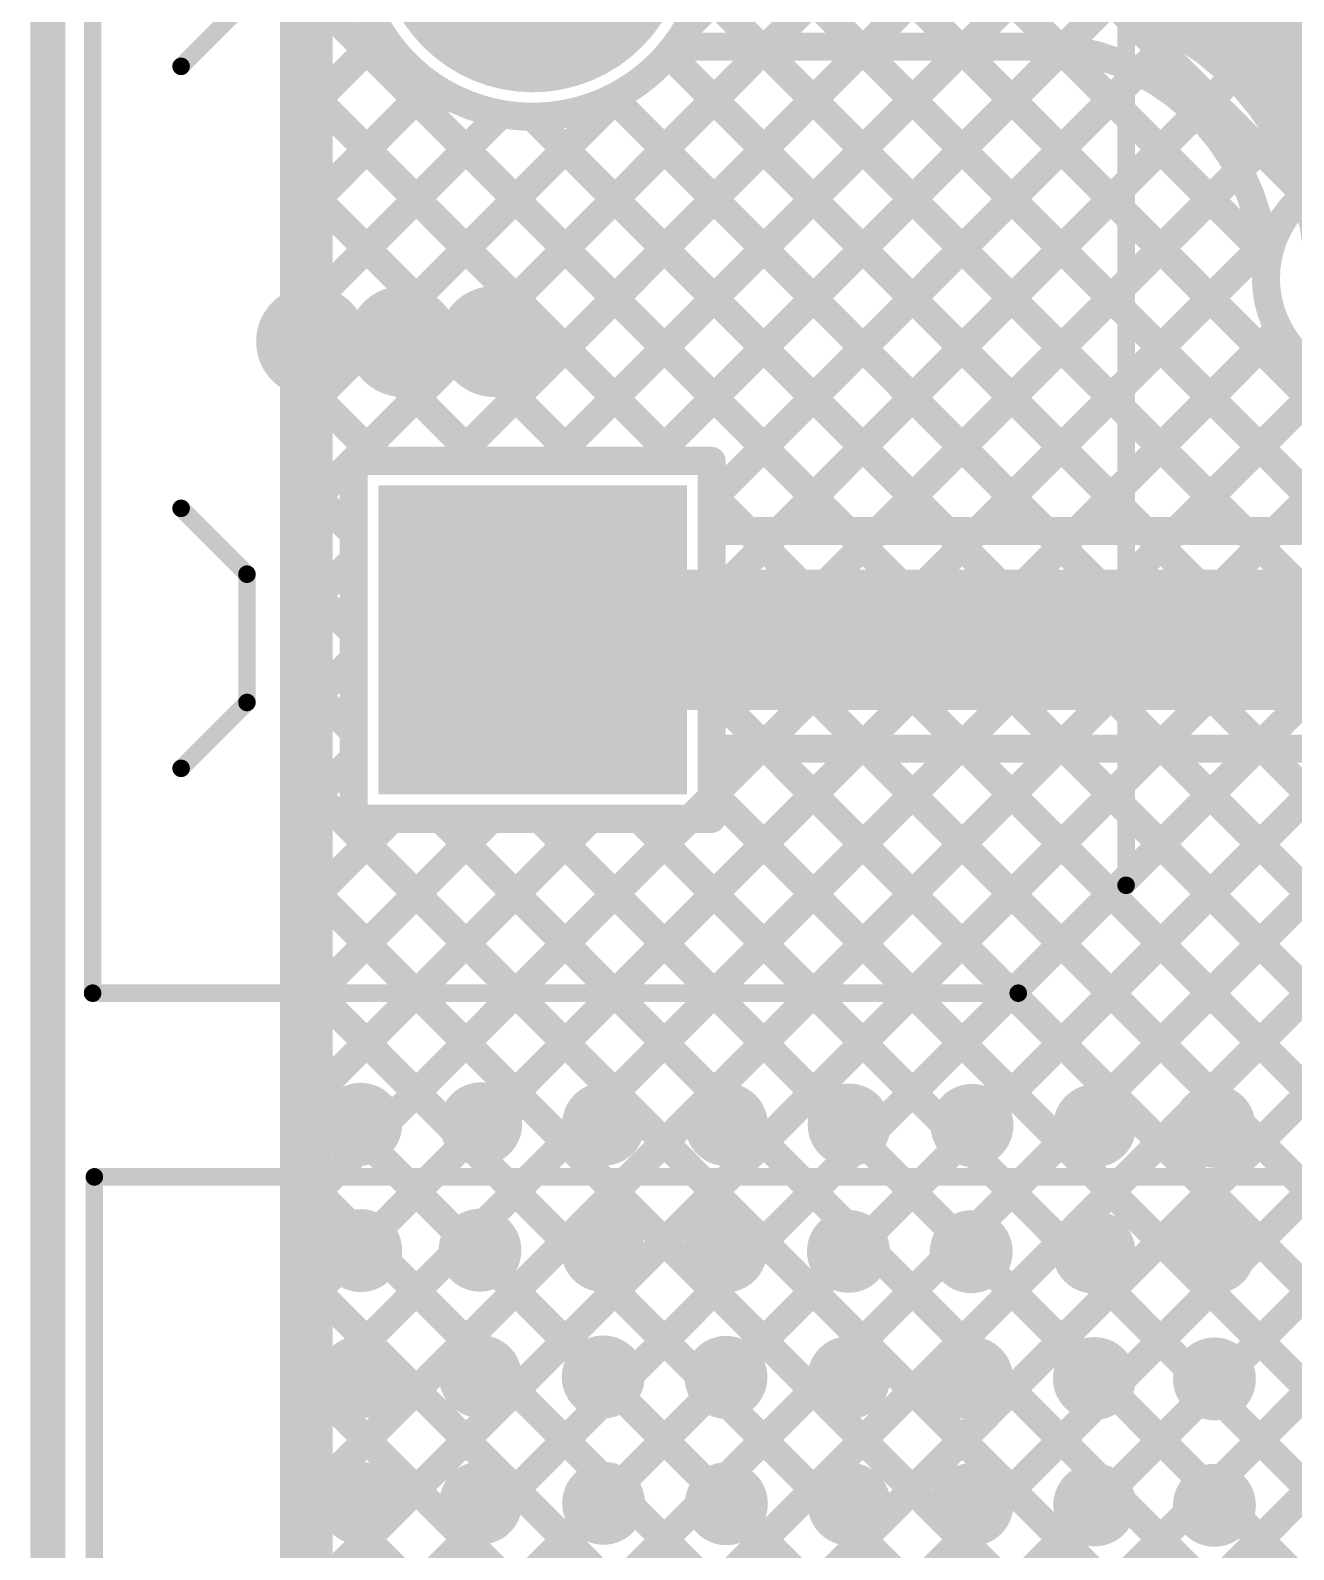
# Model space of a CAD drawing. Header units: millimetres. Extents: x 3.06 to 5.82, y 1.29 to 3.84.
# Drawn here: x 3.0578 to 3.4179, y 2.3588 to 2.7916 of the extents above; entities that cross this region are included whole.
import ezdxf

# ---------------------------------------------------------------- set-up
doc = ezdxf.new("R2010")
doc.units = ezdxf.units.MM
doc.header["$MEASUREMENT"] = 0
for name, color, linetype in [('BottomLayer', 5, 'Continuous'), ('BottomSolder', 6, 'Continuous'), ('Mechanical13', 56, 'Continuous'), ('MultiLayer', 9, 'Continuous'), ('PadHoleLayer', 156, 'Continuous'), ('TopLayer', 1, 'Continuous'), ('TopOverlay', 2, 'Continuous'), ('TopSolder', 216, 'Continuous'), ('ViaHoleLayer', 16, 'Continuous')]:
    doc.layers.add(name, color=color, linetype=linetype)

# ---------------------------------------------------------------- blocks, each defined once
blk = doc.blocks.new('SMD_H______4')
at = {"layer": 'TopOverlay', "const_width": 0.005}
for points in [[(0.452, 0.661), (-0.477, 0.661)], [(0.452, 0.661), (0.452, 0.056)]]:
    blk.add_lwpolyline(points, dxfattribs=at)
at = {"layer": 'TopOverlay', "const_width": 0.0025}
blk.add_lwpolyline([(0.45075, 0.661, 1), (0.45325, 0.661, 1)], format="xyb", close=True, dxfattribs=at)
blk.add_lwpolyline([(0.45075, 0.661, 1), (0.45325, 0.661, 1)], format="xyb", close=True, dxfattribs=at)
blk = doc.blocks.new('T________B_____2P_63')
at = {"layer": 'BottomLayer', "const_width": 0.04}
blk.add_lwpolyline([(0.18, 0, 1), (0.22, 0, 1)], format="xyb", close=True, dxfattribs=at)
at = {"layer": 'BottomLayer'}
blk.add_solid([(-0.04, 0.04), (-0.04, -0.04), (0.04, 0.04), (0.04, -0.04)], dxfattribs=at)
at = {"layer": 'BottomSolder', "const_width": 0.044}
blk.add_lwpolyline([(0.178, 0, 1), (0.222, 0, 1)], format="xyb", close=True, dxfattribs=at)
at = {"layer": 'BottomSolder'}
blk.add_solid([(-0.044, 0.044), (-0.044, -0.044), (0.044, 0.044), (0.044, -0.044)], dxfattribs=at)
at = {"layer": 'MultiLayer', "const_width": 0.04}
blk.add_lwpolyline([(0.18, 0, 1), (0.22, 0, 1)], format="xyb", close=True, dxfattribs=at)
at = {"layer": 'MultiLayer'}
blk.add_solid([(-0.04, 0.04), (-0.04, -0.04), (0.04, 0.04), (0.04, -0.04)], dxfattribs=at)
at = {"layer": 'PadHoleLayer', "const_width": 0.0275}
for points in [[(-0.01375, 0, 1), (0.01375, 0, 1)], [(0.18625, 0, 1), (0.21375, 0, 1)]]:
    blk.add_lwpolyline(points, format="xyb", close=True, dxfattribs=at)
at = {"layer": 'TopLayer', "const_width": 0.04}
blk.add_lwpolyline([(0.18, 0, 1), (0.22, 0, 1)], format="xyb", close=True, dxfattribs=at)
at = {"layer": 'TopLayer'}
blk.add_solid([(-0.04, 0.04), (-0.04, -0.04), (0.04, 0.04), (0.04, -0.04)], dxfattribs=at)
at = {"layer": 'TopOverlay', "const_width": 0.005}
for points in [[(-0.10066, 0.12542), (-0.10066, -0.1384)], [(-0.10066, 0.12542), (0.29934, 0.12542)], [(0.29934, 0.12542), (0.29934, -0.1384)], [(-0.03661, 0.1002), (-0.01784, 0.08143)], [(0.03748, 0.1002), (0.01871, 0.08143)], [(0.16339, 0.1002), (0.18216, 0.08143)], [(0.23748, 0.1002), (0.21871, 0.08143)], [(-0.01784, 0.08143), (0.01871, 0.08143)], [(0.18216, 0.08143), (0.21871, 0.08143)], [(-0.10066, -0.1384), (-0.06992, -0.16914)], [(0.29934, -0.1384), (0.26861, -0.16914)], [(-0.06992, -0.16914), (0.26861, -0.16914)]]:
    blk.add_lwpolyline(points, dxfattribs=at)
at = {"layer": 'TopOverlay', "const_width": 0.0025}
for points in [[(-0.10191, 0.12542, 1), (-0.09941, 0.12542, 1)], [(-0.10191, 0.12542, 1), (-0.09941, 0.12542, 1)], [(0.29809, 0.12542, 1), (0.30059, 0.12542, 1)], [(0.29809, 0.12542, 1), (0.30059, 0.12542, 1)], [(-0.03786, 0.1002, 1), (-0.03536, 0.1002, 1)], [(0.03623, 0.1002, 1), (0.03873, 0.1002, 1)], [(0.16214, 0.1002, 1), (0.16464, 0.1002, 1)], [(0.23623, 0.1002, 1), (0.23873, 0.1002, 1)], [(-0.01909, 0.08143, 1), (-0.01659, 0.08143, 1)], [(-0.01909, 0.08143, 1), (-0.01659, 0.08143, 1)], [(0.01746, 0.08143, 1), (0.01996, 0.08143, 1)], [(0.01746, 0.08143, 1), (0.01996, 0.08143, 1)], [(0.18091, 0.08143, 1), (0.18341, 0.08143, 1)], [(0.18091, 0.08143, 1), (0.18341, 0.08143, 1)], [(0.21746, 0.08143, 1), (0.21996, 0.08143, 1)], [(0.21746, 0.08143, 1), (0.21996, 0.08143, 1)], [(-0.10191, -0.1384, 1), (-0.09941, -0.1384, 1)], [(-0.10191, -0.1384, 1), (-0.09941, -0.1384, 1)], [(0.29809, -0.1384, 1), (0.30059, -0.1384, 1)], [(0.29809, -0.1384, 1), (0.30059, -0.1384, 1)], [(-0.07117, -0.16914, 1), (-0.06867, -0.16914, 1)], [(-0.07117, -0.16914, 1), (-0.06867, -0.16914, 1)], [(0.26736, -0.16914, 1), (0.26986, -0.16914, 1)], [(0.26736, -0.16914, 1), (0.26986, -0.16914, 1)]]:
    blk.add_lwpolyline(points, format="xyb", close=True, dxfattribs=at)
at = {"layer": 'TopSolder', "const_width": 0.044}
blk.add_lwpolyline([(0.178, 0, 1), (0.222, 0, 1)], format="xyb", close=True, dxfattribs=at)
at = {"layer": 'TopSolder'}
blk.add_solid([(-0.044, 0.044), (-0.044, -0.044), (0.044, 0.044), (0.044, -0.044)], dxfattribs=at)

msp = doc.modelspace()

# ---------------------------------------------------------------- linework, layer by layer
at = {"layer": 'BottomLayer'}
for points, const_width in [([(3.133, 1.554), (3.133, 3.532)], 0.008), ([(3.24533, 2.79278), (3.79411, 3.34156)], 0.008), ([(3.133, 2.65217), (3.79406, 3.31322)], 0.008), ([(3.29954, 2.649), (3.944, 3.29346)], 0.008), ([(3.17812, 2.669), (3.79406, 3.28494)], 0.008), ([(3.252, 2.65803), (3.87586, 3.28189)], 0.008), ([(3.27125, 2.649), (3.90414, 3.28189)], 0.008), ([(3.2064, 2.669), (3.80015, 3.26275)], 0.008), ([(3.23468, 2.669), (3.81554, 3.24985)], 0.008), ([(3.133, 3.06126), (3.44226, 2.752)], 0.008), ([(3.133, 3.03297), (3.42116, 2.74482)], 0.008), ([(3.133, 3.00469), (3.4106, 2.72709)], 0.008), ([(3.133, 2.9764), (3.4604, 2.649)], 0.008), ([(3.25038, 2.83074), (3.43212, 2.649)], 0.008), ([(3.133, 2.79359), (3.15047, 2.81106)], 0.008), ([(3.133, 2.8067), (3.2907, 2.649)], 0.008), ([(3.24977, 2.80307), (3.40384, 2.649)], 0.008), ([(3.133, 2.76531), (3.15811, 2.79041)], 0.008), ([(3.23973, 2.78482), (3.37555, 2.649)], 0.008), ([(3.133, 2.77841), (3.24241, 2.669)], 0.008), ([(3.133, 2.73702), (3.17202, 2.77604)], 0.008), ([(3.133, 2.68045), (3.22622, 2.77367)], 0.008), ([(3.22386, 2.77241), (3.34727, 2.649)], 0.008), ([(3.133, 2.70874), (3.19205, 2.76779)], 0.008), ([(3.20098, 2.767), (3.31898, 2.649)], 0.008), ([(3.133, 2.75013), (3.21413, 2.669)], 0.008), ([(3.32782, 2.649), (3.41289, 2.73407)], 0.008), ([(3.133, 2.72185), (3.18585, 2.669)], 0.008), ([(3.35611, 2.649), (3.4136, 2.7065)], 0.008), ([(3.133, 2.69356), (3.15756, 2.669)], 0.008), ([(3.38439, 2.649), (3.42817, 2.69278)], 0.008), ([(3.41267, 2.649), (3.45367, 2.69)], 0.008), ([(3.15, 2.669), (3.252, 2.669)], 0.008), ([(3.15, 2.567), (3.15, 2.669)], 0.008), ([(3.252, 2.649), (3.252, 2.669)], 0.008), ([(3.133, 2.66528), (3.15, 2.64828)], 0.008), ([(3.252, 2.65941), (3.26241, 2.649)], 0.008), ([(3.252, 2.649), (3.68, 2.649)], 0.008), ([(3.133, 2.62388), (3.15, 2.64088)], 0.008), ([(3.133, 2.63699), (3.15, 2.61999)], 0.008), ([(3.201, 2.618), (3.68, 2.618)], 0.04), ([(3.133, 2.5956), (3.15, 2.6126)], 0.008), ([(3.133, 2.60871), (3.15, 2.59171)], 0.008), ([(3.133, 2.39761), (3.32239, 2.587)], 0.008), ([(3.133, 2.42589), (3.29411, 2.587)], 0.008), ([(3.133, 2.34104), (3.37896, 2.587)], 0.008), ([(3.133, 2.19962), (3.52038, 2.587)], 0.008), ([(3.133, 2.36933), (3.35067, 2.587)], 0.008), ([(3.133, 2.08648), (3.63352, 2.587)], 0.008), ([(3.133, 2.14305), (3.57695, 2.587)], 0.008), ([(3.133, 2.17134), (3.54866, 2.587)], 0.008), ([(3.133, 2.11477), (3.60523, 2.587)], 0.008), ([(3.133, 2.28447), (3.43553, 2.587)], 0.008), ([(3.133, 2.25619), (3.46381, 2.587)], 0.008), ([(3.133, 2.31276), (3.40724, 2.587)], 0.008), ([(3.133, 2.2279), (3.4921, 2.587)], 0.008), ([(3.252, 2.587), (3.68, 2.587)], 0.008), ([(3.252, 2.567), (3.252, 2.587)], 0.008), ([(3.252, 2.57318), (3.26582, 2.587)], 0.008), ([(3.26785, 2.587), (3.71446, 2.14039)], 0.008), ([(3.29613, 2.587), (3.7228, 2.16033)], 0.008), ([(3.32441, 2.587), (3.73365, 2.17776)], 0.008), ([(3.3527, 2.587), (3.74676, 2.19294)], 0.008), ([(3.38098, 2.587), (3.70407, 2.26391)], 0.008), ([(3.40927, 2.587), (3.703, 2.29327)], 0.008), ([(3.133, 2.56732), (3.15, 2.58432)], 0.008), ([(3.133, 2.58042), (3.70808, 2.00535)], 0.008), ([(3.24582, 2.567), (3.252, 2.57318)], 0.008), ([(3.252, 2.57456), (3.70923, 2.11733)], 0.008), ([(3.133, 2.51075), (3.18925, 2.567)], 0.008), ([(3.133, 2.53903), (3.16097, 2.567)], 0.008), ([(3.133, 2.45418), (3.24582, 2.567)], 0.008), ([(3.133, 2.48246), (3.21754, 2.567)], 0.008), ([(3.15, 2.567), (3.252, 2.567)], 0.008), ([(3.17471, 2.567), (3.70808, 2.03363)], 0.008), ([(3.20299, 2.567), (3.70808, 2.06192)], 0.008), ([(3.23128, 2.567), (3.70808, 2.0902)], 0.008), ([(3.133, 2.55214), (3.70808, 1.97706)], 0.008), ([(3.133, 2.52386), (3.70808, 1.94878)], 0.008), ([(3.133, 2.49557), (3.70808, 1.92049)], 0.008), ([(3.133, 2.46729), (3.70808, 1.89221)], 0.008), ([(3.133, 2.439), (3.70808, 1.86393)], 0.008), ([(3.133, 2.41072), (3.6424, 1.90132)], 0.008), ([(3.133, 2.38243), (3.62772, 1.88772)], 0.008)]:
    msp.add_lwpolyline(points, dxfattribs=dict(at, const_width=const_width))
for points, const_width in [([(3.252, 2.818, 1), (3.15, 2.818, 1)], 0.008), ([(3.131, 2.79359, 1), (3.135, 2.79359, 1)], 0.004), ([(3.24333, 2.79278, 1), (3.24733, 2.79278, 1)], 0.004), ([(3.15611, 2.79041, 1), (3.16011, 2.79041, 1)], 0.004), ([(3.23773, 2.78482, 1), (3.24173, 2.78482, 1)], 0.004), ([(3.131, 2.77841, 1), (3.135, 2.77841, 1)], 0.004), ([(3.17002, 2.77604, 1), (3.17402, 2.77604, 1)], 0.004), ([(3.22186, 2.77241, 1), (3.22586, 2.77241, 1)], 0.004), ([(3.22422, 2.77367, 1), (3.22822, 2.77367, 1)], 0.004), ([(3.19005, 2.76779, 1), (3.19405, 2.76779, 1)], 0.004), ([(3.19898, 2.767, 1), (3.20298, 2.767, 1)], 0.004), ([(3.131, 2.76531, 1), (3.135, 2.76531, 1)], 0.004), ([(3.131, 2.75013, 1), (3.135, 2.75013, 1)], 0.004), ([(3.41916, 2.74482, 1), (3.42316, 2.74482, 1)], 0.004), ([(3.131, 2.73702, 1), (3.135, 2.73702, 1)], 0.004), ([(3.41089, 2.73407, 1), (3.41489, 2.73407, 1)], 0.004), ([(3.4086, 2.72709, 1), (3.4126, 2.72709, 1)], 0.004), ([(3.131, 2.72185, 1), (3.135, 2.72185, 1)], 0.004), ([(3.13209, 2.703, 1), (3.14391, 2.703, 1)], 0.01181), ([(3.15809, 2.703, 1), (3.16991, 2.703, 1)], 0.01181), ([(3.18409, 2.703, 1), (3.19591, 2.703, 1)], 0.01181), ([(3.131, 2.70874, 1), (3.135, 2.70874, 1)], 0.004), ([(3.4116, 2.7065, 1), (3.4156, 2.7065, 1)], 0.004), ([(3.131, 2.69356, 1), (3.135, 2.69356, 1)], 0.004), ([(3.131, 2.68045, 1), (3.135, 2.68045, 1)], 0.004), ([(3.148, 2.669, 1), (3.152, 2.669, 1)], 0.004), ([(3.148, 2.669, 1), (3.152, 2.669, 1)], 0.004), ([(3.15556, 2.669, 1), (3.15956, 2.669, 1)], 0.004), ([(3.17612, 2.669, 1), (3.18012, 2.669, 1)], 0.004), ([(3.18385, 2.669, 1), (3.18785, 2.669, 1)], 0.004), ([(3.2044, 2.669, 1), (3.2084, 2.669, 1)], 0.004), ([(3.21213, 2.669, 1), (3.21613, 2.669, 1)], 0.004), ([(3.23268, 2.669, 1), (3.23668, 2.669, 1)], 0.004), ([(3.24041, 2.669, 1), (3.24441, 2.669, 1)], 0.004), ([(3.25, 2.669, 1), (3.254, 2.669, 1)], 0.004), ([(3.25, 2.669, 1), (3.254, 2.669, 1)], 0.004), ([(3.131, 2.66528, 1), (3.135, 2.66528, 1)], 0.004), ([(3.25, 2.65941, 1), (3.254, 2.65941, 1)], 0.004), ([(3.25, 2.65803, 1), (3.254, 2.65803, 1)], 0.004), ([(3.131, 2.65217, 1), (3.135, 2.65217, 1)], 0.004), ([(3.148, 2.64828, 1), (3.152, 2.64828, 1)], 0.004), ([(3.25, 2.649, 1), (3.254, 2.649, 1)], 0.004), ([(3.25, 2.649, 1), (3.254, 2.649, 1)], 0.004), ([(3.26041, 2.649, 1), (3.26441, 2.649, 1)], 0.004), ([(3.26925, 2.649, 1), (3.27325, 2.649, 1)], 0.004), ([(3.2887, 2.649, 1), (3.2927, 2.649, 1)], 0.004), ([(3.29754, 2.649, 1), (3.30154, 2.649, 1)], 0.004), ([(3.31698, 2.649, 1), (3.32098, 2.649, 1)], 0.004), ([(3.32582, 2.649, 1), (3.32982, 2.649, 1)], 0.004), ([(3.34527, 2.649, 1), (3.34927, 2.649, 1)], 0.004), ([(3.35411, 2.649, 1), (3.35811, 2.649, 1)], 0.004), ([(3.37355, 2.649, 1), (3.37755, 2.649, 1)], 0.004), ([(3.38239, 2.649, 1), (3.38639, 2.649, 1)], 0.004), ([(3.40184, 2.649, 1), (3.40584, 2.649, 1)], 0.004), ([(3.41067, 2.649, 1), (3.41467, 2.649, 1)], 0.004), ([(3.148, 2.64088, 1), (3.152, 2.64088, 1)], 0.004), ([(3.131, 2.63699, 1), (3.135, 2.63699, 1)], 0.004), ([(3.191, 2.618, 1), (3.211, 2.618, 1)], 0.02), ([(3.131, 2.62388, 1), (3.135, 2.62388, 1)], 0.004), ([(3.1955, 2.618, 1), (3.2065, 2.618, 1)], 0.011), ([(3.148, 2.61999, 1), (3.152, 2.61999, 1)], 0.004), ([(3.2055, 2.608, 1), (3.2165, 2.608, 1)], 0.011), ([(3.148, 2.6126, 1), (3.152, 2.6126, 1)], 0.004), ([(3.131, 2.60871, 1), (3.135, 2.60871, 1)], 0.004), ([(3.131, 2.5956, 1), (3.135, 2.5956, 1)], 0.004), ([(3.148, 2.59171, 1), (3.152, 2.59171, 1)], 0.004), ([(3.25, 2.587, 1), (3.254, 2.587, 1)], 0.004), ([(3.25, 2.587, 1), (3.254, 2.587, 1)], 0.004), ([(3.26382, 2.587, 1), (3.26782, 2.587, 1)], 0.004), ([(3.26585, 2.587, 1), (3.26985, 2.587, 1)], 0.004), ([(3.29211, 2.587, 1), (3.29611, 2.587, 1)], 0.004), ([(3.29413, 2.587, 1), (3.29813, 2.587, 1)], 0.004), ([(3.32039, 2.587, 1), (3.32439, 2.587, 1)], 0.004), ([(3.32241, 2.587, 1), (3.32641, 2.587, 1)], 0.004), ([(3.34867, 2.587, 1), (3.35267, 2.587, 1)], 0.004), ([(3.3507, 2.587, 1), (3.3547, 2.587, 1)], 0.004), ([(3.37696, 2.587, 1), (3.38096, 2.587, 1)], 0.004), ([(3.37898, 2.587, 1), (3.38298, 2.587, 1)], 0.004), ([(3.40524, 2.587, 1), (3.40924, 2.587, 1)], 0.004), ([(3.40727, 2.587, 1), (3.41127, 2.587, 1)], 0.004), ([(3.131, 2.58042, 1), (3.135, 2.58042, 1)], 0.004), ([(3.148, 2.58432, 1), (3.152, 2.58432, 1)], 0.004), ([(3.25, 2.57456, 1), (3.254, 2.57456, 1)], 0.004), ([(3.25, 2.57318, 1), (3.254, 2.57318, 1)], 0.004), ([(3.25, 2.57318, 1), (3.254, 2.57318, 1)], 0.004), ([(3.131, 2.56732, 1), (3.135, 2.56732, 1)], 0.004), ([(3.148, 2.567, 1), (3.152, 2.567, 1)], 0.004), ([(3.148, 2.567, 1), (3.152, 2.567, 1)], 0.004), ([(3.15897, 2.567, 1), (3.16297, 2.567, 1)], 0.004), ([(3.17271, 2.567, 1), (3.17671, 2.567, 1)], 0.004), ([(3.18725, 2.567, 1), (3.19125, 2.567, 1)], 0.004), ([(3.20099, 2.567, 1), (3.20499, 2.567, 1)], 0.004), ([(3.21554, 2.567, 1), (3.21954, 2.567, 1)], 0.004), ([(3.22928, 2.567, 1), (3.23328, 2.567, 1)], 0.004), ([(3.24382, 2.567, 1), (3.24782, 2.567, 1)], 0.004), ([(3.24382, 2.567, 1), (3.24782, 2.567, 1)], 0.004), ([(3.25, 2.567, 1), (3.254, 2.567, 1)], 0.004), ([(3.25, 2.567, 1), (3.254, 2.567, 1)], 0.004), ([(3.131, 2.55214, 1), (3.135, 2.55214, 1)], 0.004), ([(3.131, 2.53903, 1), (3.135, 2.53903, 1)], 0.004), ([(3.131, 2.52386, 1), (3.135, 2.52386, 1)], 0.004), ([(3.131, 2.51075, 1), (3.135, 2.51075, 1)], 0.004), ([(3.131, 2.49557, 1), (3.135, 2.49557, 1)], 0.004), ([(3.14609, 2.48, 1), (3.15791, 2.48, 1)], 0.01181), ([(3.18031, 2.48012, 1), (3.19213, 2.48012, 1)], 0.01181), ([(3.21531, 2.48001, 1), (3.22713, 2.48001, 1)], 0.01181), ([(3.25031, 2.47989, 1), (3.26213, 2.47989, 1)], 0.01181), ([(3.28531, 2.47978, 1), (3.29713, 2.47978, 1)], 0.01181), ([(3.32031, 2.47967, 1), (3.33213, 2.47967, 1)], 0.01181), ([(3.35531, 2.47956, 1), (3.36713, 2.47956, 1)], 0.01181), ([(3.38931, 2.47944, 1), (3.40112, 2.47944, 1)], 0.01181), ([(3.131, 2.48246, 1), (3.135, 2.48246, 1)], 0.004), ([(3.131, 2.46729, 1), (3.135, 2.46729, 1)], 0.004), ([(3.131, 2.45418, 1), (3.135, 2.45418, 1)], 0.004), ([(3.14609, 2.444, 1), (3.15791, 2.444, 1)], 0.01181), ([(3.18009, 2.44412, 1), (3.1919, 2.44412, 1)], 0.01181), ([(3.21509, 2.44401, 1), (3.2269, 2.44401, 1)], 0.01181), ([(3.25009, 2.44389, 1), (3.2619, 2.44389, 1)], 0.01181), ([(3.28509, 2.44378, 1), (3.2969, 2.44378, 1)], 0.01181), ([(3.32009, 2.44367, 1), (3.3319, 2.44367, 1)], 0.01181), ([(3.35509, 2.44356, 1), (3.3669, 2.44356, 1)], 0.01181), ([(3.38931, 2.44344, 1), (3.40112, 2.44344, 1)], 0.01181), ([(3.131, 2.439, 1), (3.135, 2.439, 1)], 0.004), ([(3.131, 2.42589, 1), (3.135, 2.42589, 1)], 0.004), ([(3.14598, 2.408, 1), (3.15779, 2.408, 1)], 0.01181), ([(3.1802, 2.40812, 1), (3.19201, 2.40812, 1)], 0.01181), ([(3.2152, 2.40801, 1), (3.22701, 2.40801, 1)], 0.01181), ([(3.2502, 2.40789, 1), (3.26201, 2.40789, 1)], 0.01181), ([(3.2852, 2.40778, 1), (3.29701, 2.40778, 1)], 0.01181), ([(3.3202, 2.40767, 1), (3.33201, 2.40767, 1)], 0.01181), ([(3.3552, 2.40756, 1), (3.36701, 2.40756, 1)], 0.01181), ([(3.38942, 2.40744, 1), (3.40123, 2.40744, 1)], 0.01181), ([(3.131, 2.41072, 1), (3.135, 2.41072, 1)], 0.004), ([(3.131, 2.39761, 1), (3.135, 2.39761, 1)], 0.004), ([(3.131, 2.38243, 1), (3.135, 2.38243, 1)], 0.004), ([(3.14598, 2.372, 1), (3.15779, 2.372, 1)], 0.01181), ([(3.18031, 2.37212, 1), (3.19213, 2.37212, 1)], 0.01181), ([(3.21531, 2.37201, 1), (3.22713, 2.37201, 1)], 0.01181), ([(3.25031, 2.37189, 1), (3.26213, 2.37189, 1)], 0.01181), ([(3.28531, 2.37178, 1), (3.29713, 2.37178, 1)], 0.01181), ([(3.32031, 2.37167, 1), (3.33213, 2.37167, 1)], 0.01181), ([(3.35531, 2.37156, 1), (3.36713, 2.37156, 1)], 0.01181), ([(3.38942, 2.37144, 1), (3.40123, 2.37144, 1)], 0.01181), ([(3.131, 2.36933, 1), (3.135, 2.36933, 1)], 0.004)]:
    msp.add_lwpolyline(points, format="xyb", close=True, dxfattribs=dict(at, const_width=const_width))
for points, const_width in [([(3.441, 2.69, -1), (3.441, 2.752)], 0.008), ([(3.211, 2.608, -0.414214), (3.201, 2.618)], 0.022)]:
    msp.add_lwpolyline(points, format="xyb", dxfattribs=dict(at, const_width=const_width))
at = {"layer": 'BottomSolder', "const_width": 0.01581}
for points in [[(3.13009, 2.703, 1), (3.14591, 2.703, 1)], [(3.15609, 2.703, 1), (3.17191, 2.703, 1)], [(3.18209, 2.703, 1), (3.19791, 2.703, 1)]]:
    msp.add_lwpolyline(points, format="xyb", close=True, dxfattribs=at)
at = {"layer": 'Mechanical13', "const_width": 0.01}
msp.add_lwpolyline([(3.06284, 1.52328), (3.06284, 3.57903)], dxfattribs=at)
at = {"layer": 'MultiLayer', "const_width": 0.01181}
for points in [[(3.13209, 2.703, 1), (3.14391, 2.703, 1)], [(3.15809, 2.703, 1), (3.16991, 2.703, 1)], [(3.18409, 2.703, 1), (3.19591, 2.703, 1)], [(3.14609, 2.48, 1), (3.15791, 2.48, 1)], [(3.18031, 2.48012, 1), (3.19213, 2.48012, 1)], [(3.21531, 2.48001, 1), (3.22713, 2.48001, 1)], [(3.25031, 2.47989, 1), (3.26213, 2.47989, 1)], [(3.28531, 2.47978, 1), (3.29713, 2.47978, 1)], [(3.32031, 2.47967, 1), (3.33213, 2.47967, 1)], [(3.35531, 2.47956, 1), (3.36713, 2.47956, 1)], [(3.38931, 2.47944, 1), (3.40112, 2.47944, 1)], [(3.14609, 2.444, 1), (3.15791, 2.444, 1)], [(3.18009, 2.44412, 1), (3.1919, 2.44412, 1)], [(3.21509, 2.44401, 1), (3.2269, 2.44401, 1)], [(3.25009, 2.44389, 1), (3.2619, 2.44389, 1)], [(3.28509, 2.44378, 1), (3.2969, 2.44378, 1)], [(3.32009, 2.44367, 1), (3.3319, 2.44367, 1)], [(3.35509, 2.44356, 1), (3.3669, 2.44356, 1)], [(3.38931, 2.44344, 1), (3.40112, 2.44344, 1)], [(3.14598, 2.408, 1), (3.15779, 2.408, 1)], [(3.1802, 2.40812, 1), (3.19201, 2.40812, 1)], [(3.2152, 2.40801, 1), (3.22701, 2.40801, 1)], [(3.2502, 2.40789, 1), (3.26201, 2.40789, 1)], [(3.2852, 2.40778, 1), (3.29701, 2.40778, 1)], [(3.3202, 2.40767, 1), (3.33201, 2.40767, 1)], [(3.3552, 2.40756, 1), (3.36701, 2.40756, 1)], [(3.38942, 2.40744, 1), (3.40123, 2.40744, 1)], [(3.14598, 2.372, 1), (3.15779, 2.372, 1)], [(3.18031, 2.37212, 1), (3.19213, 2.37212, 1)], [(3.21531, 2.37201, 1), (3.22713, 2.37201, 1)], [(3.25031, 2.37189, 1), (3.26213, 2.37189, 1)], [(3.28531, 2.37178, 1), (3.29713, 2.37178, 1)], [(3.32031, 2.37167, 1), (3.33213, 2.37167, 1)], [(3.35531, 2.37156, 1), (3.36713, 2.37156, 1)], [(3.38942, 2.37144, 1), (3.40123, 2.37144, 1)]]:
    msp.add_lwpolyline(points, format="xyb", close=True, dxfattribs=at)
at = {"layer": 'TopLayer', "const_width": 0.008}
for points in [[(3.14, 1.566), (3.14, 3.544)], [(3.14, 2.7997), (3.537, 2.4027)], [(3.14, 2.77231), (3.15811, 2.79041)], [(3.14, 2.65917), (3.26783, 2.787)], [(3.17812, 2.669), (3.29612, 2.787)], [(3.2064, 2.669), (3.3244, 2.787)], [(3.23468, 2.669), (3.35218, 2.78649)], [(3.23973, 2.78482), (3.537, 2.48755)], [(3.2415, 2.787), (3.344, 2.787)], [(3.26584, 2.787), (3.537, 2.51584)], [(3.29412, 2.787), (3.537, 2.54412)], [(3.3224, 2.787), (3.537, 2.5724)], [(3.35107, 2.78662), (3.40962, 2.72807)], [(3.252, 2.65803), (3.37384, 2.77987)], [(3.14, 2.74402), (3.17202, 2.77604)], [(3.14, 2.68745), (3.22622, 2.77367)], [(3.14, 2.77141), (3.24241, 2.669)], [(3.22386, 2.77241), (3.537, 2.45927)], [(3.14, 2.71574), (3.19205, 2.76779)], [(3.20098, 2.767), (3.537, 2.43098)], [(3.252, 2.62975), (3.39029, 2.76804)], [(3.252, 2.60146), (3.40236, 2.75182)], [(3.14, 2.34804), (3.537, 2.74504)], [(3.14, 2.74313), (3.21413, 2.669)], [(3.252, 2.57318), (3.40931, 2.73049)], [(3.14, 2.31976), (3.537, 2.71676)], [(3.14, 2.71485), (3.18585, 2.669)], [(3.14, 2.43289), (3.4136, 2.7065)], [(3.14, 2.37633), (3.46093, 2.69726)], [(3.14, 2.40461), (3.42817, 2.69278)], [(3.14, 2.29147), (3.537, 2.68847)], [(3.14, 2.68656), (3.15756, 2.669)], [(3.15, 2.669), (3.252, 2.669)], [(3.15, 2.567), (3.15, 2.669)], [(3.252, 2.567), (3.252, 2.669)], [(3.14, 2.26319), (3.537, 2.66019)], [(3.14, 2.65828), (3.15, 2.64828)], [(3.252, 2.65941), (3.537, 2.37441)], [(3.14, 2.63088), (3.15, 2.64088)], [(3.14, 2.2349), (3.537, 2.6319)], [(3.14, 2.62999), (3.15, 2.61999)], [(3.252, 2.63113), (3.537, 2.34613)], [(3.14, 2.6026), (3.15, 2.6126)], [(3.14, 2.20662), (3.537, 2.60362)], [(3.14, 2.60171), (3.15, 2.59171)], [(3.252, 2.60285), (3.537, 2.31785)], [(3.14, 2.57432), (3.15, 2.58432)], [(3.14, 2.17834), (3.537, 2.57534)], [(3.14, 2.57342), (3.537, 2.17642)], [(3.24582, 2.567), (3.252, 2.57318)], [(3.252, 2.57456), (3.537, 2.28956)], [(3.14, 2.46118), (3.24582, 2.567)], [(3.14, 2.54603), (3.16097, 2.567)], [(3.14, 2.48946), (3.21754, 2.567)], [(3.14, 2.51775), (3.18925, 2.567)], [(3.15, 2.567), (3.252, 2.567)], [(3.17471, 2.567), (3.537, 2.20471)], [(3.20299, 2.567), (3.537, 2.23299)], [(3.23128, 2.567), (3.537, 2.26128)], [(3.14, 2.15005), (3.537, 2.54705)], [(3.14, 2.54514), (3.537, 2.14814)], [(3.14, 2.12177), (3.537, 2.51877)], [(3.14, 2.51686), (3.537, 2.11986)], [(3.14, 2.09348), (3.537, 2.49048)], [(3.14, 2.48857), (3.537, 2.09157)], [(3.14, 2.46029), (3.537, 2.06329)], [(3.14, 2.432), (3.537, 2.035)], [(3.14, 2.40372), (3.537, 2.00672)], [(3.14, 2.37543), (3.537, 1.97843)]]:
    msp.add_lwpolyline(points, dxfattribs=at)
at = {"layer": 'TopLayer'}
for points, const_width in [([(3.2415, 2.787, -2.951513), (3.2415, 2.849)], 0.008), ([(3.344, 2.849, -0.414214), (3.472, 2.721)], 0.008), ([(3.344, 2.818, -0.414214), (3.441, 2.721)], 0.04), ([(3.344, 2.787, -0.414214), (3.41, 2.721)], 0.008), ([(3.472, 2.721, -1), (3.41, 2.721)], 0.008)]:
    msp.add_lwpolyline(points, format="xyb", dxfattribs=dict(at, const_width=const_width))
for points, const_width in [([(3.15611, 2.79041, 1), (3.16011, 2.79041, 1)], 0.004), ([(3.23773, 2.78482, 1), (3.24173, 2.78482, 1)], 0.004), ([(3.2395, 2.787, 1), (3.2435, 2.787, 1)], 0.004), ([(3.2395, 2.787, 1), (3.2435, 2.787, 1)], 0.004), ([(3.26384, 2.787, 1), (3.26784, 2.787, 1)], 0.004), ([(3.26583, 2.787, 1), (3.26983, 2.787, 1)], 0.004), ([(3.29212, 2.787, 1), (3.29612, 2.787, 1)], 0.004), ([(3.29412, 2.787, 1), (3.29812, 2.787, 1)], 0.004), ([(3.3204, 2.787, 1), (3.3244, 2.787, 1)], 0.004), ([(3.3224, 2.787, 1), (3.3264, 2.787, 1)], 0.004), ([(3.342, 2.787, 1), (3.346, 2.787, 1)], 0.004), ([(3.342, 2.787, 1), (3.346, 2.787, 1)], 0.004), ([(3.34907, 2.78662, 1), (3.35307, 2.78662, 1)], 0.004), ([(3.35018, 2.78649, 1), (3.35418, 2.78649, 1)], 0.004), ([(3.37184, 2.77987, 1), (3.37584, 2.77987, 1)], 0.004), ([(3.17002, 2.77604, 1), (3.17402, 2.77604, 1)], 0.004), ([(3.138, 2.77231, 1), (3.142, 2.77231, 1)], 0.004), ([(3.138, 2.77141, 1), (3.142, 2.77141, 1)], 0.004), ([(3.22186, 2.77241, 1), (3.22586, 2.77241, 1)], 0.004), ([(3.22422, 2.77367, 1), (3.22822, 2.77367, 1)], 0.004), ([(3.19005, 2.76779, 1), (3.19405, 2.76779, 1)], 0.004), ([(3.19898, 2.767, 1), (3.20298, 2.767, 1)], 0.004), ([(3.38829, 2.76804, 1), (3.39229, 2.76804, 1)], 0.004), ([(3.40036, 2.75182, 1), (3.40436, 2.75182, 1)], 0.004), ([(3.138, 2.74402, 1), (3.142, 2.74402, 1)], 0.004), ([(3.138, 2.74313, 1), (3.142, 2.74313, 1)], 0.004), ([(3.40731, 2.73049, 1), (3.41131, 2.73049, 1)], 0.004), ([(3.40762, 2.72807, 1), (3.41162, 2.72807, 1)], 0.004), ([(3.408, 2.721, 1), (3.412, 2.721, 1)], 0.004), ([(3.408, 2.721, 1), (3.412, 2.721, 1)], 0.004), ([(3.138, 2.71574, 1), (3.142, 2.71574, 1)], 0.004), ([(3.138, 2.71485, 1), (3.142, 2.71485, 1)], 0.004), ([(3.13209, 2.703, 1), (3.14391, 2.703, 1)], 0.01181), ([(3.15809, 2.703, 1), (3.16991, 2.703, 1)], 0.01181), ([(3.18409, 2.703, 1), (3.19591, 2.703, 1)], 0.01181), ([(3.4116, 2.7065, 1), (3.4156, 2.7065, 1)], 0.004), ([(3.138, 2.68745, 1), (3.142, 2.68745, 1)], 0.004), ([(3.138, 2.68656, 1), (3.142, 2.68656, 1)], 0.004), ([(3.148, 2.669, 1), (3.152, 2.669, 1)], 0.004), ([(3.148, 2.669, 1), (3.152, 2.669, 1)], 0.004), ([(3.15556, 2.669, 1), (3.15956, 2.669, 1)], 0.004), ([(3.17612, 2.669, 1), (3.18012, 2.669, 1)], 0.004), ([(3.18385, 2.669, 1), (3.18785, 2.669, 1)], 0.004), ([(3.2044, 2.669, 1), (3.2084, 2.669, 1)], 0.004), ([(3.21213, 2.669, 1), (3.21613, 2.669, 1)], 0.004), ([(3.23268, 2.669, 1), (3.23668, 2.669, 1)], 0.004), ([(3.24041, 2.669, 1), (3.24441, 2.669, 1)], 0.004), ([(3.25, 2.669, 1), (3.254, 2.669, 1)], 0.004), ([(3.25, 2.669, 1), (3.254, 2.669, 1)], 0.004), ([(3.138, 2.65917, 1), (3.142, 2.65917, 1)], 0.004), ([(3.138, 2.65828, 1), (3.142, 2.65828, 1)], 0.004), ([(3.25, 2.65941, 1), (3.254, 2.65941, 1)], 0.004), ([(3.25, 2.65803, 1), (3.254, 2.65803, 1)], 0.004), ([(3.148, 2.64828, 1), (3.152, 2.64828, 1)], 0.004), ([(3.148, 2.64088, 1), (3.152, 2.64088, 1)], 0.004), ([(3.138, 2.63088, 1), (3.142, 2.63088, 1)], 0.004), ([(3.138, 2.62999, 1), (3.142, 2.62999, 1)], 0.004), ([(3.25, 2.63113, 1), (3.254, 2.63113, 1)], 0.004), ([(3.25, 2.62975, 1), (3.254, 2.62975, 1)], 0.004), ([(3.148, 2.61999, 1), (3.152, 2.61999, 1)], 0.004), ([(3.148, 2.6126, 1), (3.152, 2.6126, 1)], 0.004), ([(3.138, 2.6026, 1), (3.142, 2.6026, 1)], 0.004), ([(3.138, 2.60171, 1), (3.142, 2.60171, 1)], 0.004), ([(3.25, 2.60285, 1), (3.254, 2.60285, 1)], 0.004), ([(3.25, 2.60146, 1), (3.254, 2.60146, 1)], 0.004), ([(3.148, 2.59171, 1), (3.152, 2.59171, 1)], 0.004), ([(3.148, 2.58432, 1), (3.152, 2.58432, 1)], 0.004), ([(3.138, 2.57432, 1), (3.142, 2.57432, 1)], 0.004), ([(3.138, 2.57342, 1), (3.142, 2.57342, 1)], 0.004), ([(3.25, 2.57456, 1), (3.254, 2.57456, 1)], 0.004), ([(3.25, 2.57318, 1), (3.254, 2.57318, 1)], 0.004), ([(3.25, 2.57318, 1), (3.254, 2.57318, 1)], 0.004), ([(3.148, 2.567, 1), (3.152, 2.567, 1)], 0.004), ([(3.148, 2.567, 1), (3.152, 2.567, 1)], 0.004), ([(3.15897, 2.567, 1), (3.16297, 2.567, 1)], 0.004), ([(3.17271, 2.567, 1), (3.17671, 2.567, 1)], 0.004), ([(3.18725, 2.567, 1), (3.19125, 2.567, 1)], 0.004), ([(3.20099, 2.567, 1), (3.20499, 2.567, 1)], 0.004), ([(3.21554, 2.567, 1), (3.21954, 2.567, 1)], 0.004), ([(3.22928, 2.567, 1), (3.23328, 2.567, 1)], 0.004), ([(3.24382, 2.567, 1), (3.24782, 2.567, 1)], 0.004), ([(3.24382, 2.567, 1), (3.24782, 2.567, 1)], 0.004), ([(3.25, 2.567, 1), (3.254, 2.567, 1)], 0.004), ([(3.25, 2.567, 1), (3.254, 2.567, 1)], 0.004), ([(3.138, 2.54603, 1), (3.142, 2.54603, 1)], 0.004), ([(3.138, 2.54514, 1), (3.142, 2.54514, 1)], 0.004), ([(3.138, 2.51775, 1), (3.142, 2.51775, 1)], 0.004), ([(3.138, 2.51686, 1), (3.142, 2.51686, 1)], 0.004), ([(3.138, 2.48946, 1), (3.142, 2.48946, 1)], 0.004), ([(3.138, 2.48857, 1), (3.142, 2.48857, 1)], 0.004), ([(3.14609, 2.48, 1), (3.15791, 2.48, 1)], 0.01181), ([(3.18031, 2.48012, 1), (3.19213, 2.48012, 1)], 0.01181), ([(3.21531, 2.48001, 1), (3.22713, 2.48001, 1)], 0.01181), ([(3.25031, 2.47989, 1), (3.26213, 2.47989, 1)], 0.01181), ([(3.28531, 2.47978, 1), (3.29713, 2.47978, 1)], 0.01181), ([(3.32031, 2.47967, 1), (3.33213, 2.47967, 1)], 0.01181), ([(3.35531, 2.47956, 1), (3.36713, 2.47956, 1)], 0.01181), ([(3.38931, 2.47944, 1), (3.40112, 2.47944, 1)], 0.01181), ([(3.138, 2.46118, 1), (3.142, 2.46118, 1)], 0.004), ([(3.138, 2.46029, 1), (3.142, 2.46029, 1)], 0.004), ([(3.14609, 2.444, 1), (3.15791, 2.444, 1)], 0.01181), ([(3.18009, 2.44412, 1), (3.1919, 2.44412, 1)], 0.01181), ([(3.21509, 2.44401, 1), (3.2269, 2.44401, 1)], 0.01181), ([(3.25009, 2.44389, 1), (3.2619, 2.44389, 1)], 0.01181), ([(3.28509, 2.44378, 1), (3.2969, 2.44378, 1)], 0.01181), ([(3.32009, 2.44367, 1), (3.3319, 2.44367, 1)], 0.01181), ([(3.35509, 2.44356, 1), (3.3669, 2.44356, 1)], 0.01181), ([(3.38931, 2.44344, 1), (3.40112, 2.44344, 1)], 0.01181), ([(3.138, 2.43289, 1), (3.142, 2.43289, 1)], 0.004), ([(3.138, 2.432, 1), (3.142, 2.432, 1)], 0.004), ([(3.14598, 2.408, 1), (3.15779, 2.408, 1)], 0.01181), ([(3.1802, 2.40812, 1), (3.19201, 2.40812, 1)], 0.01181), ([(3.2152, 2.40801, 1), (3.22701, 2.40801, 1)], 0.01181), ([(3.2502, 2.40789, 1), (3.26201, 2.40789, 1)], 0.01181), ([(3.2852, 2.40778, 1), (3.29701, 2.40778, 1)], 0.01181), ([(3.3202, 2.40767, 1), (3.33201, 2.40767, 1)], 0.01181), ([(3.3552, 2.40756, 1), (3.36701, 2.40756, 1)], 0.01181), ([(3.38942, 2.40744, 1), (3.40123, 2.40744, 1)], 0.01181), ([(3.138, 2.40461, 1), (3.142, 2.40461, 1)], 0.004), ([(3.138, 2.40372, 1), (3.142, 2.40372, 1)], 0.004), ([(3.14598, 2.372, 1), (3.15779, 2.372, 1)], 0.01181), ([(3.18031, 2.37212, 1), (3.19213, 2.37212, 1)], 0.01181), ([(3.21531, 2.37201, 1), (3.22713, 2.37201, 1)], 0.01181), ([(3.25031, 2.37189, 1), (3.26213, 2.37189, 1)], 0.01181), ([(3.28531, 2.37178, 1), (3.29713, 2.37178, 1)], 0.01181), ([(3.32031, 2.37167, 1), (3.33213, 2.37167, 1)], 0.01181), ([(3.35531, 2.37156, 1), (3.36713, 2.37156, 1)], 0.01181), ([(3.38942, 2.37144, 1), (3.40123, 2.37144, 1)], 0.01181), ([(3.138, 2.37633, 1), (3.142, 2.37633, 1)], 0.004), ([(3.138, 2.37543, 1), (3.142, 2.37543, 1)], 0.004)]:
    msp.add_lwpolyline(points, format="xyb", close=True, dxfattribs=dict(at, const_width=const_width))
at = {"layer": 'TopSolder', "const_width": 0.01581}
for points in [[(3.13009, 2.703, 1), (3.14591, 2.703, 1)], [(3.15609, 2.703, 1), (3.17191, 2.703, 1)], [(3.18209, 2.703, 1), (3.19791, 2.703, 1)]]:
    msp.add_lwpolyline(points, format="xyb", close=True, dxfattribs=at)
at = {"layer": 'ViaHoleLayer', "const_width": 0.00787}
for points in [[(3.13406, 2.703, 1), (3.14194, 2.703, 1)], [(3.16006, 2.703, 1), (3.16794, 2.703, 1)], [(3.18606, 2.703, 1), (3.19394, 2.703, 1)], [(3.14806, 2.48, 1), (3.15594, 2.48, 1)], [(3.18228, 2.48012, 1), (3.19016, 2.48012, 1)], [(3.21728, 2.48001, 1), (3.22516, 2.48001, 1)], [(3.25228, 2.47989, 1), (3.26016, 2.47989, 1)], [(3.28728, 2.47978, 1), (3.29516, 2.47978, 1)], [(3.32228, 2.47967, 1), (3.33016, 2.47967, 1)], [(3.35728, 2.47956, 1), (3.36516, 2.47956, 1)], [(3.39128, 2.47944, 1), (3.39915, 2.47944, 1)], [(3.14806, 2.444, 1), (3.15594, 2.444, 1)], [(3.18206, 2.44412, 1), (3.18993, 2.44412, 1)], [(3.21706, 2.44401, 1), (3.22493, 2.44401, 1)], [(3.25206, 2.44389, 1), (3.25993, 2.44389, 1)], [(3.28706, 2.44378, 1), (3.29493, 2.44378, 1)], [(3.32206, 2.44367, 1), (3.32993, 2.44367, 1)], [(3.35706, 2.44356, 1), (3.36493, 2.44356, 1)], [(3.39128, 2.44344, 1), (3.39915, 2.44344, 1)], [(3.14795, 2.408, 1), (3.15583, 2.408, 1)], [(3.18217, 2.40812, 1), (3.19005, 2.40812, 1)], [(3.21717, 2.40801, 1), (3.22505, 2.40801, 1)], [(3.25217, 2.40789, 1), (3.26005, 2.40789, 1)], [(3.28717, 2.40778, 1), (3.29505, 2.40778, 1)], [(3.32217, 2.40767, 1), (3.33005, 2.40767, 1)], [(3.35717, 2.40756, 1), (3.36505, 2.40756, 1)], [(3.39139, 2.40744, 1), (3.39927, 2.40744, 1)], [(3.14795, 2.372, 1), (3.15583, 2.372, 1)], [(3.18228, 2.37212, 1), (3.19016, 2.37212, 1)], [(3.21728, 2.37201, 1), (3.22516, 2.37201, 1)], [(3.25228, 2.37189, 1), (3.26016, 2.37189, 1)], [(3.28728, 2.37178, 1), (3.29516, 2.37178, 1)], [(3.32228, 2.37167, 1), (3.33016, 2.37167, 1)], [(3.35728, 2.37156, 1), (3.36516, 2.37156, 1)], [(3.39139, 2.37144, 1), (3.39927, 2.37144, 1)]]:
    msp.add_lwpolyline(points, format="xyb", close=True, dxfattribs=at)

# ---------------------------------------------------------------- block references
at = {"rotation": 90}
for name, p in [('T________B_____2P_63', (3.201, 2.618)), ('SMD_H______4', (3.73708, 2.013))]:
    msp.add_blockref(name, p, dxfattribs=at)

doc.saveas('drawing.dxf')
